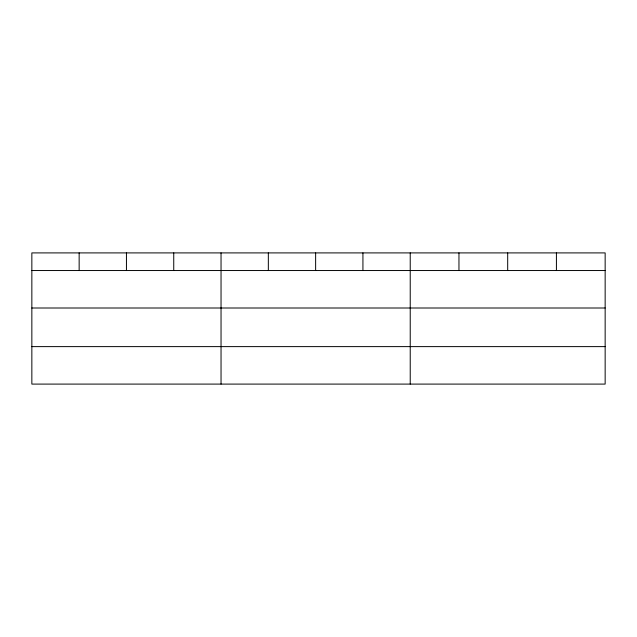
<?xml version="1.0" encoding="UTF-8"?>
<svg xmlns="http://www.w3.org/2000/svg" width="637" height="637" viewBox="0 0 637 637"><rect width="100%" height="100%" fill="white"/><g stroke="black" fill="none" stroke-linecap="round" stroke-linejoin="round"><path stroke-width="0.96" d="M605.15 308.005L605.15 252.905L31.85 252.905L31.85 384.095L605.15 384.095L605.15 308.005L31.85 308.005M31.85 270.534L605.15 270.534M31.85 346.616L605.15 346.616M556.419 252.905L556.419 270.534M507.689 252.905L507.689 270.534M458.959 252.905L458.959 270.534M410.228 252.905L410.228 384.095M362.931 252.905L362.931 270.534M315.633 252.905L315.633 270.534M268.336 252.905L268.336 270.534M221.039 252.905L221.039 384.095M173.742 252.905L173.742 270.534M126.445 252.905L126.445 270.534M79.147 252.905L79.147 270.534"/></g></svg>
